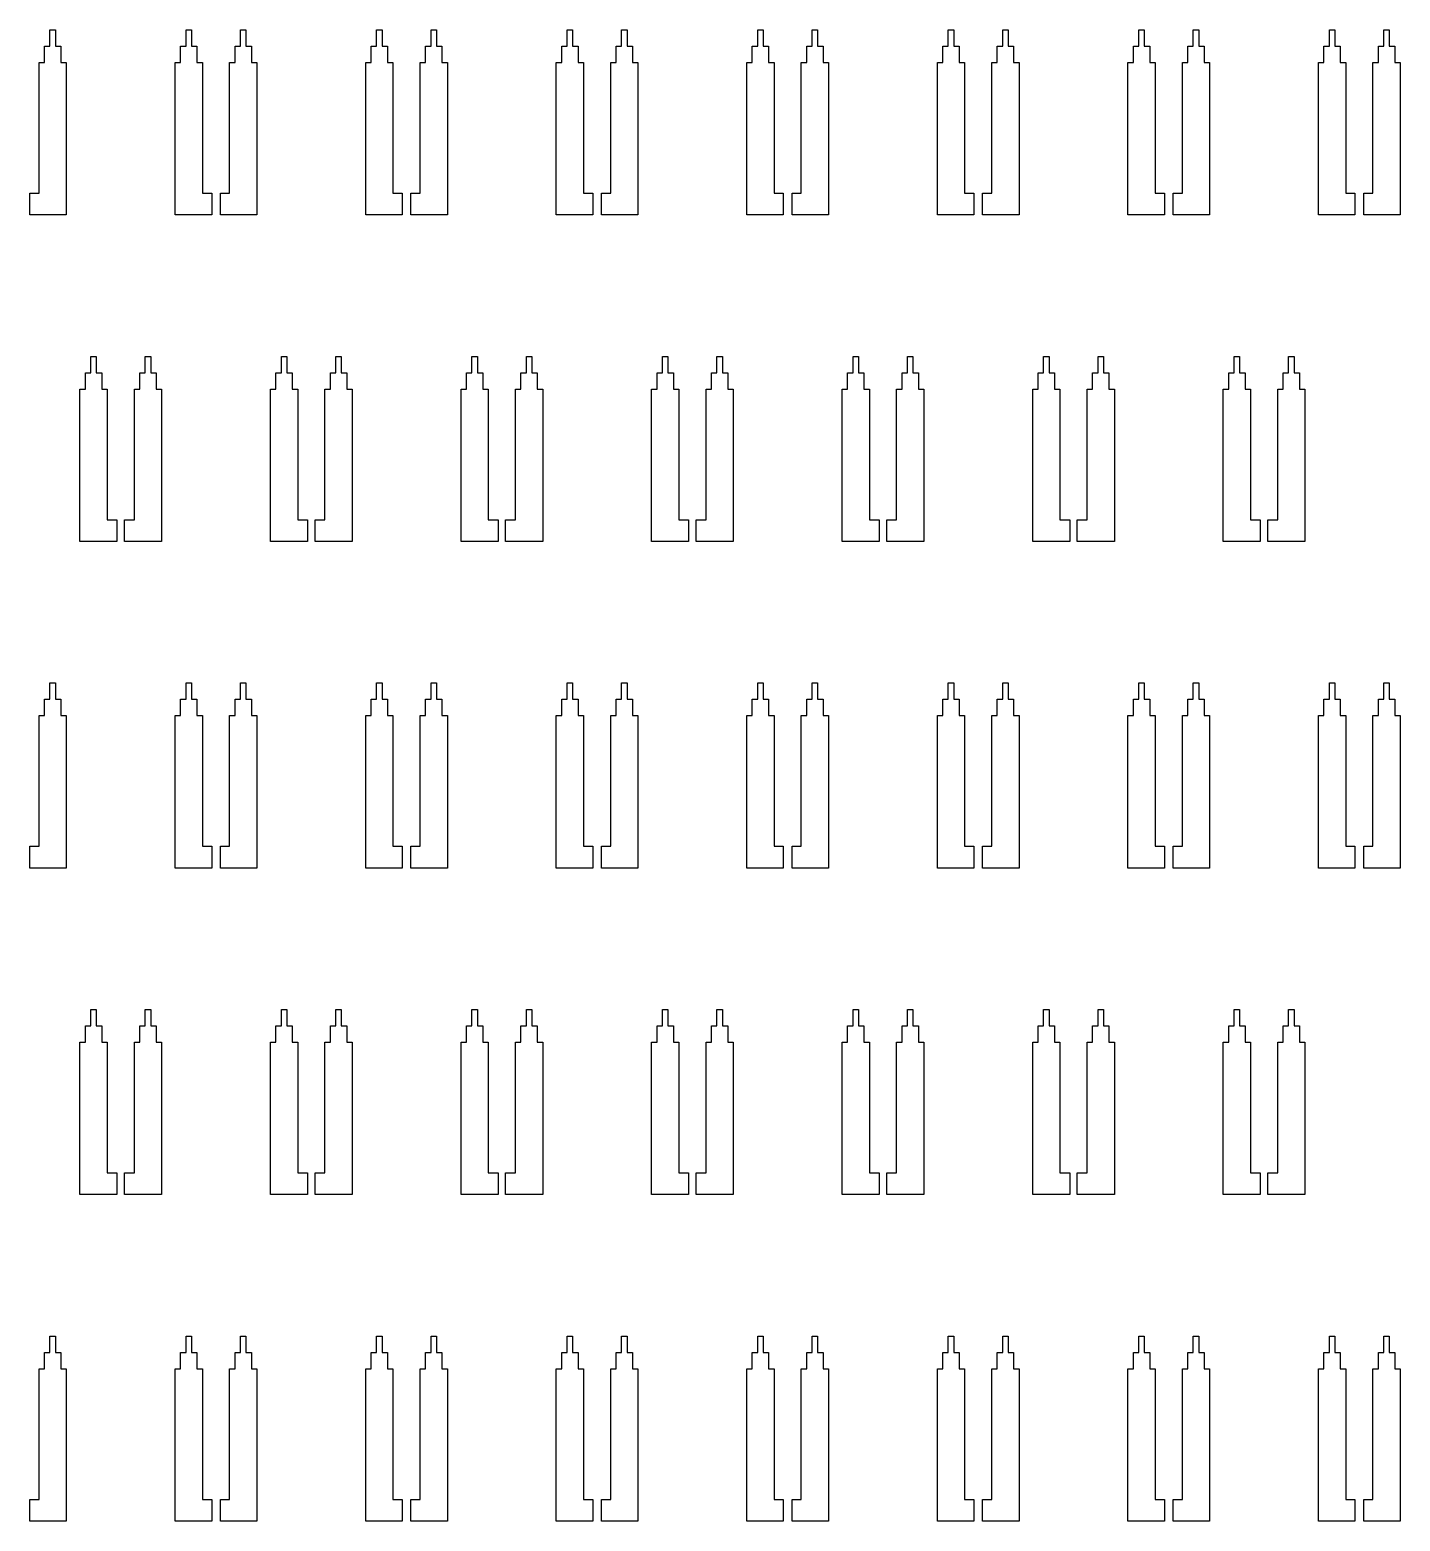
# Model space of a CAD drawing. Extents: x -38350 to 38650, y -35000 to 36000.
# Drawn here: x -19752.2 to -19500.5, y -23454 to -23180 of the extents above; entities that cross this region are included whole.
import ezdxf

# ---------------------------------------------------------------- set-up
doc = ezdxf.new("R2010")
doc.units = 0
doc.header["$MEASUREMENT"] = 0

msp = doc.modelspace()

# ---------------------------------------------------------------- linework, layer by layer
for p, q in [((-19748.5, -23183), (-19748.5, -23180)), ((-19748.5, -23180), (-19747.5, -23180)), ((-19747.5, -23180), (-19747.5, -23183)), ((-19723.5, -23183), (-19723.5, -23180)), ((-19723.5, -23180), (-19722.5, -23180)), ((-19722.5, -23180), (-19722.5, -23183)), ((-19713.5, -23183), (-19713.5, -23180)), ((-19713.5, -23180), (-19712.5, -23180)), ((-19712.5, -23180), (-19712.5, -23183)), ((-19688.5, -23183), (-19688.5, -23180)), ((-19688.5, -23180), (-19687.5, -23180)), ((-19687.5, -23180), (-19687.5, -23183)), ((-19678.5, -23183), (-19678.5, -23180)), ((-19678.5, -23180), (-19677.5, -23180)), ((-19677.5, -23180), (-19677.5, -23183)), ((-19653.5, -23183), (-19653.5, -23180)), ((-19653.5, -23180), (-19652.5, -23180)), ((-19652.5, -23180), (-19652.5, -23183)), ((-19643.5, -23183), (-19643.5, -23180)), ((-19643.5, -23180), (-19642.5, -23180)), ((-19642.5, -23180), (-19642.5, -23183)), ((-19618.5, -23183), (-19618.5, -23180)), ((-19618.5, -23180), (-19617.5, -23180)), ((-19617.5, -23180), (-19617.5, -23183)), ((-19608.5, -23183), (-19608.5, -23180)), ((-19608.5, -23180), (-19607.5, -23180)), ((-19607.5, -23180), (-19607.5, -23183)), ((-19583.5, -23183), (-19583.5, -23180)), ((-19583.5, -23180), (-19582.5, -23180)), ((-19582.5, -23180), (-19582.5, -23183)), ((-19573.5, -23183), (-19573.5, -23180)), ((-19573.5, -23180), (-19572.5, -23180)), ((-19572.5, -23180), (-19572.5, -23183)), ((-19548.5, -23183), (-19548.5, -23180)), ((-19548.5, -23180), (-19547.5, -23180)), ((-19547.5, -23180), (-19547.5, -23183)), ((-19538.5, -23183), (-19538.5, -23180)), ((-19538.5, -23180), (-19537.5, -23180)), ((-19537.5, -23180), (-19537.5, -23183)), ((-19513.5, -23183), (-19513.5, -23180)), ((-19513.5, -23180), (-19512.5, -23180)), ((-19512.5, -23180), (-19512.5, -23183)), ((-19503.5, -23183), (-19503.5, -23180)), ((-19503.5, -23180), (-19502.5, -23180)), ((-19502.5, -23180), (-19502.5, -23183)), ((-19749.5, -23186), (-19749.5, -23183)), ((-19749.5, -23183), (-19748.5, -23183)), ((-19747.5, -23183), (-19746.5, -23183)), ((-19746.5, -23183), (-19746.5, -23186)), ((-19724.5, -23186), (-19724.5, -23183)), ((-19724.5, -23183), (-19723.5, -23183)), ((-19722.5, -23183), (-19721.5, -23183)), ((-19721.5, -23183), (-19721.5, -23186)), ((-19714.5, -23186), (-19714.5, -23183)), ((-19714.5, -23183), (-19713.5, -23183)), ((-19712.5, -23183), (-19711.5, -23183)), ((-19711.5, -23183), (-19711.5, -23186)), ((-19689.5, -23186), (-19689.5, -23183)), ((-19689.5, -23183), (-19688.5, -23183)), ((-19687.5, -23183), (-19686.5, -23183)), ((-19686.5, -23183), (-19686.5, -23186)), ((-19679.5, -23186), (-19679.5, -23183)), ((-19679.5, -23183), (-19678.5, -23183)), ((-19677.5, -23183), (-19676.5, -23183)), ((-19676.5, -23183), (-19676.5, -23186)), ((-19654.5, -23186), (-19654.5, -23183)), ((-19654.5, -23183), (-19653.5, -23183)), ((-19652.5, -23183), (-19651.5, -23183)), ((-19651.5, -23183), (-19651.5, -23186)), ((-19644.5, -23186), (-19644.5, -23183)), ((-19644.5, -23183), (-19643.5, -23183)), ((-19642.5, -23183), (-19641.5, -23183)), ((-19641.5, -23183), (-19641.5, -23186)), ((-19619.5, -23186), (-19619.5, -23183)), ((-19619.5, -23183), (-19618.5, -23183)), ((-19617.5, -23183), (-19616.5, -23183)), ((-19616.5, -23183), (-19616.5, -23186)), ((-19609.5, -23186), (-19609.5, -23183)), ((-19609.5, -23183), (-19608.5, -23183)), ((-19607.5, -23183), (-19606.5, -23183)), ((-19606.5, -23183), (-19606.5, -23186)), ((-19584.5, -23186), (-19584.5, -23183)), ((-19584.5, -23183), (-19583.5, -23183)), ((-19582.5, -23183), (-19581.5, -23183)), ((-19581.5, -23183), (-19581.5, -23186)), ((-19574.5, -23186), (-19574.5, -23183)), ((-19574.5, -23183), (-19573.5, -23183)), ((-19572.5, -23183), (-19571.5, -23183)), ((-19571.5, -23183), (-19571.5, -23186)), ((-19549.5, -23186), (-19549.5, -23183)), ((-19549.5, -23183), (-19548.5, -23183)), ((-19547.5, -23183), (-19546.5, -23183)), ((-19546.5, -23183), (-19546.5, -23186)), ((-19539.5, -23186), (-19539.5, -23183)), ((-19539.5, -23183), (-19538.5, -23183)), ((-19537.5, -23183), (-19536.5, -23183)), ((-19536.5, -23183), (-19536.5, -23186)), ((-19514.5, -23186), (-19514.5, -23183)), ((-19514.5, -23183), (-19513.5, -23183)), ((-19512.5, -23183), (-19511.5, -23183)), ((-19511.5, -23183), (-19511.5, -23186)), ((-19504.5, -23186), (-19504.5, -23183)), ((-19504.5, -23183), (-19503.5, -23183)), ((-19502.5, -23183), (-19501.5, -23183)), ((-19501.5, -23183), (-19501.5, -23186)), ((-19750.5, -23210), (-19750.5, -23186)), ((-19750.5, -23186), (-19749.5, -23186)), ((-19746.5, -23186), (-19745.5, -23186)), ((-19745.5, -23186), (-19745.5, -23214)), ((-19725.5, -23214), (-19725.5, -23186)), ((-19725.5, -23186), (-19724.5, -23186)), ((-19721.5, -23186), (-19720.5, -23186)), ((-19720.5, -23186), (-19720.5, -23210)), ((-19715.5, -23210), (-19715.5, -23186)), ((-19715.5, -23186), (-19714.5, -23186)), ((-19711.5, -23186), (-19710.5, -23186)), ((-19710.5, -23186), (-19710.5, -23214)), ((-19690.5, -23214), (-19690.5, -23186)), ((-19690.5, -23186), (-19689.5, -23186)), ((-19686.5, -23186), (-19685.5, -23186)), ((-19685.5, -23186), (-19685.5, -23210)), ((-19680.5, -23210), (-19680.5, -23186)), ((-19680.5, -23186), (-19679.5, -23186)), ((-19676.5, -23186), (-19675.5, -23186)), ((-19675.5, -23186), (-19675.5, -23214)), ((-19655.5, -23214), (-19655.5, -23186)), ((-19655.5, -23186), (-19654.5, -23186)), ((-19651.5, -23186), (-19650.5, -23186)), ((-19650.5, -23186), (-19650.5, -23210)), ((-19645.5, -23210), (-19645.5, -23186)), ((-19645.5, -23186), (-19644.5, -23186)), ((-19641.5, -23186), (-19640.5, -23186)), ((-19640.5, -23186), (-19640.5, -23214)), ((-19620.5, -23214), (-19620.5, -23186)), ((-19620.5, -23186), (-19619.5, -23186)), ((-19616.5, -23186), (-19615.5, -23186)), ((-19615.5, -23186), (-19615.5, -23210)), ((-19610.5, -23210), (-19610.5, -23186)), ((-19610.5, -23186), (-19609.5, -23186)), ((-19606.5, -23186), (-19605.5, -23186)), ((-19605.5, -23186), (-19605.5, -23214)), ((-19585.5, -23214), (-19585.5, -23186)), ((-19585.5, -23186), (-19584.5, -23186)), ((-19581.5, -23186), (-19580.5, -23186)), ((-19580.5, -23186), (-19580.5, -23210)), ((-19575.5, -23210), (-19575.5, -23186)), ((-19575.5, -23186), (-19574.5, -23186)), ((-19571.5, -23186), (-19570.5, -23186)), ((-19570.5, -23186), (-19570.5, -23214)), ((-19550.5, -23214), (-19550.5, -23186)), ((-19550.5, -23186), (-19549.5, -23186)), ((-19546.5, -23186), (-19545.5, -23186)), ((-19545.5, -23186), (-19545.5, -23210)), ((-19540.5, -23210), (-19540.5, -23186)), ((-19540.5, -23186), (-19539.5, -23186)), ((-19536.5, -23186), (-19535.5, -23186)), ((-19535.5, -23186), (-19535.5, -23214)), ((-19515.5, -23214), (-19515.5, -23186)), ((-19515.5, -23186), (-19514.5, -23186)), ((-19511.5, -23186), (-19510.5, -23186)), ((-19510.5, -23186), (-19510.5, -23210)), ((-19505.5, -23210), (-19505.5, -23186)), ((-19505.5, -23186), (-19504.5, -23186)), ((-19501.5, -23186), (-19500.5, -23186)), ((-19500.5, -23186), (-19500.5, -23214)), ((-19752.2, -23214), (-19752.2, -23210)), ((-19752.2, -23210), (-19750.5, -23210)), ((-19720.5, -23210), (-19718.8, -23210)), ((-19718.8, -23210), (-19718.8, -23214)), ((-19717.2, -23214), (-19717.2, -23210)), ((-19717.2, -23210), (-19715.5, -23210)), ((-19685.5, -23210), (-19683.8, -23210)), ((-19683.8, -23210), (-19683.8, -23214)), ((-19682.2, -23214), (-19682.2, -23210)), ((-19682.2, -23210), (-19680.5, -23210)), ((-19650.5, -23210), (-19648.8, -23210)), ((-19648.8, -23210), (-19648.8, -23214)), ((-19647.2, -23214), (-19647.2, -23210)), ((-19647.2, -23210), (-19645.5, -23210)), ((-19615.5, -23210), (-19613.8, -23210)), ((-19613.8, -23210), (-19613.8, -23214)), ((-19612.2, -23214), (-19612.2, -23210)), ((-19612.2, -23210), (-19610.5, -23210)), ((-19580.5, -23210), (-19578.8, -23210)), ((-19578.8, -23210), (-19578.8, -23214)), ((-19577.2, -23214), (-19577.2, -23210)), ((-19577.2, -23210), (-19575.5, -23210)), ((-19545.5, -23210), (-19543.8, -23210)), ((-19543.8, -23210), (-19543.8, -23214)), ((-19542.2, -23214), (-19542.2, -23210)), ((-19542.2, -23210), (-19540.5, -23210)), ((-19510.5, -23210), (-19508.8, -23210)), ((-19508.8, -23210), (-19508.8, -23214)), ((-19507.2, -23214), (-19507.2, -23210)), ((-19507.2, -23210), (-19505.5, -23210)), ((-19745.5, -23214), (-19752.2, -23214)), ((-19718.8, -23214), (-19725.5, -23214)), ((-19710.5, -23214), (-19717.2, -23214)), ((-19683.8, -23214), (-19690.5, -23214)), ((-19675.5, -23214), (-19682.2, -23214)), ((-19648.8, -23214), (-19655.5, -23214)), ((-19640.5, -23214), (-19647.2, -23214)), ((-19613.8, -23214), (-19620.5, -23214)), ((-19605.5, -23214), (-19612.2, -23214)), ((-19578.8, -23214), (-19585.5, -23214)), ((-19570.5, -23214), (-19577.2, -23214)), ((-19543.8, -23214), (-19550.5, -23214)), ((-19535.5, -23214), (-19542.2, -23214)), ((-19508.8, -23214), (-19515.5, -23214)), ((-19500.5, -23214), (-19507.2, -23214)), ((-19741, -23243), (-19741, -23240)), ((-19741, -23240), (-19740, -23240)), ((-19740, -23240), (-19740, -23243)), ((-19731, -23243), (-19731, -23240)), ((-19731, -23240), (-19730, -23240)), ((-19730, -23240), (-19730, -23243)), ((-19706, -23243), (-19706, -23240)), ((-19706, -23240), (-19705, -23240)), ((-19705, -23240), (-19705, -23243)), ((-19696, -23243), (-19696, -23240)), ((-19696, -23240), (-19695, -23240)), ((-19695, -23240), (-19695, -23243)), ((-19671, -23243), (-19671, -23240)), ((-19671, -23240), (-19670, -23240)), ((-19670, -23240), (-19670, -23243)), ((-19661, -23243), (-19661, -23240)), ((-19661, -23240), (-19660, -23240)), ((-19660, -23240), (-19660, -23243)), ((-19636, -23243), (-19636, -23240)), ((-19636, -23240), (-19635, -23240)), ((-19635, -23240), (-19635, -23243)), ((-19626, -23243), (-19626, -23240)), ((-19626, -23240), (-19625, -23240)), ((-19625, -23240), (-19625, -23243)), ((-19601, -23243), (-19601, -23240)), ((-19601, -23240), (-19600, -23240)), ((-19600, -23240), (-19600, -23243)), ((-19591, -23243), (-19591, -23240)), ((-19591, -23240), (-19590, -23240)), ((-19590, -23240), (-19590, -23243)), ((-19566, -23243), (-19566, -23240)), ((-19566, -23240), (-19565, -23240)), ((-19565, -23240), (-19565, -23243)), ((-19556, -23243), (-19556, -23240)), ((-19556, -23240), (-19555, -23240)), ((-19555, -23240), (-19555, -23243)), ((-19531, -23243), (-19531, -23240)), ((-19531, -23240), (-19530, -23240)), ((-19530, -23240), (-19530, -23243)), ((-19521, -23243), (-19521, -23240)), ((-19521, -23240), (-19520, -23240)), ((-19520, -23240), (-19520, -23243)), ((-19742, -23246), (-19742, -23243)), ((-19742, -23243), (-19741, -23243)), ((-19740, -23243), (-19739, -23243)), ((-19739, -23243), (-19739, -23246)), ((-19732, -23246), (-19732, -23243)), ((-19732, -23243), (-19731, -23243)), ((-19730, -23243), (-19729, -23243)), ((-19729, -23243), (-19729, -23246)), ((-19707, -23246), (-19707, -23243)), ((-19707, -23243), (-19706, -23243)), ((-19705, -23243), (-19704, -23243)), ((-19704, -23243), (-19704, -23246)), ((-19697, -23246), (-19697, -23243)), ((-19697, -23243), (-19696, -23243)), ((-19695, -23243), (-19694, -23243)), ((-19694, -23243), (-19694, -23246)), ((-19672, -23246), (-19672, -23243)), ((-19672, -23243), (-19671, -23243)), ((-19670, -23243), (-19669, -23243)), ((-19669, -23243), (-19669, -23246)), ((-19662, -23246), (-19662, -23243)), ((-19662, -23243), (-19661, -23243)), ((-19660, -23243), (-19659, -23243)), ((-19659, -23243), (-19659, -23246)), ((-19637, -23246), (-19637, -23243)), ((-19637, -23243), (-19636, -23243)), ((-19635, -23243), (-19634, -23243)), ((-19634, -23243), (-19634, -23246)), ((-19627, -23246), (-19627, -23243)), ((-19627, -23243), (-19626, -23243)), ((-19625, -23243), (-19624, -23243)), ((-19624, -23243), (-19624, -23246)), ((-19602, -23246), (-19602, -23243)), ((-19602, -23243), (-19601, -23243)), ((-19600, -23243), (-19599, -23243)), ((-19599, -23243), (-19599, -23246)), ((-19592, -23246), (-19592, -23243)), ((-19592, -23243), (-19591, -23243)), ((-19590, -23243), (-19589, -23243)), ((-19589, -23243), (-19589, -23246)), ((-19567, -23246), (-19567, -23243)), ((-19567, -23243), (-19566, -23243)), ((-19565, -23243), (-19564, -23243)), ((-19564, -23243), (-19564, -23246)), ((-19557, -23246), (-19557, -23243)), ((-19557, -23243), (-19556, -23243)), ((-19555, -23243), (-19554, -23243)), ((-19554, -23243), (-19554, -23246)), ((-19532, -23246), (-19532, -23243)), ((-19532, -23243), (-19531, -23243)), ((-19530, -23243), (-19529, -23243)), ((-19529, -23243), (-19529, -23246)), ((-19522, -23246), (-19522, -23243)), ((-19522, -23243), (-19521, -23243)), ((-19520, -23243), (-19519, -23243)), ((-19519, -23243), (-19519, -23246)), ((-19743, -23274), (-19743, -23246)), ((-19743, -23246), (-19742, -23246)), ((-19739, -23246), (-19738, -23246)), ((-19738, -23246), (-19738, -23270)), ((-19733, -23270), (-19733, -23246)), ((-19733, -23246), (-19732, -23246)), ((-19729, -23246), (-19728, -23246)), ((-19728, -23246), (-19728, -23274)), ((-19708, -23274), (-19708, -23246)), ((-19708, -23246), (-19707, -23246)), ((-19704, -23246), (-19703, -23246)), ((-19703, -23246), (-19703, -23270)), ((-19698, -23270), (-19698, -23246)), ((-19698, -23246), (-19697, -23246)), ((-19694, -23246), (-19693, -23246)), ((-19693, -23246), (-19693, -23274)), ((-19673, -23274), (-19673, -23246)), ((-19673, -23246), (-19672, -23246)), ((-19669, -23246), (-19668, -23246)), ((-19668, -23246), (-19668, -23270)), ((-19663, -23270), (-19663, -23246)), ((-19663, -23246), (-19662, -23246)), ((-19659, -23246), (-19658, -23246)), ((-19658, -23246), (-19658, -23274)), ((-19638, -23274), (-19638, -23246)), ((-19638, -23246), (-19637, -23246)), ((-19634, -23246), (-19633, -23246)), ((-19633, -23246), (-19633, -23270)), ((-19628, -23270), (-19628, -23246)), ((-19628, -23246), (-19627, -23246)), ((-19624, -23246), (-19623, -23246)), ((-19623, -23246), (-19623, -23274)), ((-19603, -23274), (-19603, -23246)), ((-19603, -23246), (-19602, -23246)), ((-19599, -23246), (-19598, -23246)), ((-19598, -23246), (-19598, -23270)), ((-19593, -23270), (-19593, -23246)), ((-19593, -23246), (-19592, -23246)), ((-19589, -23246), (-19588, -23246)), ((-19588, -23246), (-19588, -23274)), ((-19568, -23274), (-19568, -23246)), ((-19568, -23246), (-19567, -23246)), ((-19564, -23246), (-19563, -23246)), ((-19563, -23246), (-19563, -23270)), ((-19558, -23270), (-19558, -23246)), ((-19558, -23246), (-19557, -23246)), ((-19554, -23246), (-19553, -23246)), ((-19553, -23246), (-19553, -23274)), ((-19533, -23274), (-19533, -23246)), ((-19533, -23246), (-19532, -23246)), ((-19529, -23246), (-19528, -23246)), ((-19528, -23246), (-19528, -23270)), ((-19523, -23270), (-19523, -23246)), ((-19523, -23246), (-19522, -23246)), ((-19519, -23246), (-19518, -23246)), ((-19518, -23246), (-19518, -23274)), ((-19738, -23270), (-19736.2, -23270)), ((-19736.2, -23270), (-19736.2, -23274)), ((-19734.8, -23274), (-19734.8, -23270)), ((-19734.8, -23270), (-19733, -23270)), ((-19703, -23270), (-19701.2, -23270)), ((-19701.2, -23270), (-19701.2, -23274)), ((-19699.8, -23274), (-19699.8, -23270)), ((-19699.8, -23270), (-19698, -23270)), ((-19668, -23270), (-19666.2, -23270)), ((-19666.2, -23270), (-19666.2, -23274)), ((-19664.8, -23274), (-19664.8, -23270)), ((-19664.8, -23270), (-19663, -23270)), ((-19633, -23270), (-19631.2, -23270)), ((-19631.2, -23270), (-19631.2, -23274)), ((-19629.8, -23274), (-19629.8, -23270)), ((-19629.8, -23270), (-19628, -23270)), ((-19598, -23270), (-19596.2, -23270)), ((-19596.2, -23270), (-19596.2, -23274)), ((-19594.8, -23274), (-19594.8, -23270)), ((-19594.8, -23270), (-19593, -23270)), ((-19563, -23270), (-19561.2, -23270)), ((-19561.2, -23270), (-19561.2, -23274)), ((-19559.8, -23274), (-19559.8, -23270)), ((-19559.8, -23270), (-19558, -23270)), ((-19528, -23270), (-19526.2, -23270)), ((-19526.2, -23270), (-19526.2, -23274)), ((-19524.8, -23274), (-19524.8, -23270)), ((-19524.8, -23270), (-19523, -23270)), ((-19736.2, -23274), (-19743, -23274)), ((-19728, -23274), (-19734.8, -23274)), ((-19701.2, -23274), (-19708, -23274)), ((-19693, -23274), (-19699.8, -23274)), ((-19666.2, -23274), (-19673, -23274)), ((-19658, -23274), (-19664.8, -23274)), ((-19631.2, -23274), (-19638, -23274)), ((-19623, -23274), (-19629.8, -23274)), ((-19596.2, -23274), (-19603, -23274)), ((-19588, -23274), (-19594.8, -23274)), ((-19561.2, -23274), (-19568, -23274)), ((-19553, -23274), (-19559.8, -23274)), ((-19526.2, -23274), (-19533, -23274)), ((-19518, -23274), (-19524.8, -23274)), ((-19748.5, -23303), (-19748.5, -23300)), ((-19748.5, -23300), (-19747.5, -23300)), ((-19747.5, -23300), (-19747.5, -23303)), ((-19723.5, -23303), (-19723.5, -23300)), ((-19723.5, -23300), (-19722.5, -23300)), ((-19722.5, -23300), (-19722.5, -23303)), ((-19713.5, -23303), (-19713.5, -23300)), ((-19713.5, -23300), (-19712.5, -23300)), ((-19712.5, -23300), (-19712.5, -23303)), ((-19688.5, -23303), (-19688.5, -23300)), ((-19688.5, -23300), (-19687.5, -23300)), ((-19687.5, -23300), (-19687.5, -23303)), ((-19678.5, -23303), (-19678.5, -23300)), ((-19678.5, -23300), (-19677.5, -23300)), ((-19677.5, -23300), (-19677.5, -23303)), ((-19653.5, -23303), (-19653.5, -23300)), ((-19653.5, -23300), (-19652.5, -23300)), ((-19652.5, -23300), (-19652.5, -23303)), ((-19643.5, -23303), (-19643.5, -23300)), ((-19643.5, -23300), (-19642.5, -23300)), ((-19642.5, -23300), (-19642.5, -23303)), ((-19618.5, -23303), (-19618.5, -23300)), ((-19618.5, -23300), (-19617.5, -23300)), ((-19617.5, -23300), (-19617.5, -23303)), ((-19608.5, -23303), (-19608.5, -23300)), ((-19608.5, -23300), (-19607.5, -23300)), ((-19607.5, -23300), (-19607.5, -23303)), ((-19583.5, -23303), (-19583.5, -23300)), ((-19583.5, -23300), (-19582.5, -23300)), ((-19582.5, -23300), (-19582.5, -23303)), ((-19573.5, -23303), (-19573.5, -23300)), ((-19573.5, -23300), (-19572.5, -23300)), ((-19572.5, -23300), (-19572.5, -23303)), ((-19548.5, -23303), (-19548.5, -23300)), ((-19548.5, -23300), (-19547.5, -23300)), ((-19547.5, -23300), (-19547.5, -23303)), ((-19538.5, -23303), (-19538.5, -23300)), ((-19538.5, -23300), (-19537.5, -23300)), ((-19537.5, -23300), (-19537.5, -23303)), ((-19513.5, -23303), (-19513.5, -23300)), ((-19513.5, -23300), (-19512.5, -23300)), ((-19512.5, -23300), (-19512.5, -23303)), ((-19503.5, -23303), (-19503.5, -23300)), ((-19503.5, -23300), (-19502.5, -23300)), ((-19502.5, -23300), (-19502.5, -23303)), ((-19749.5, -23306), (-19749.5, -23303)), ((-19749.5, -23303), (-19748.5, -23303)), ((-19747.5, -23303), (-19746.5, -23303)), ((-19746.5, -23303), (-19746.5, -23306)), ((-19724.5, -23306), (-19724.5, -23303)), ((-19724.5, -23303), (-19723.5, -23303)), ((-19722.5, -23303), (-19721.5, -23303)), ((-19721.5, -23303), (-19721.5, -23306)), ((-19714.5, -23306), (-19714.5, -23303)), ((-19714.5, -23303), (-19713.5, -23303)), ((-19712.5, -23303), (-19711.5, -23303)), ((-19711.5, -23303), (-19711.5, -23306)), ((-19689.5, -23306), (-19689.5, -23303)), ((-19689.5, -23303), (-19688.5, -23303)), ((-19687.5, -23303), (-19686.5, -23303)), ((-19686.5, -23303), (-19686.5, -23306)), ((-19679.5, -23306), (-19679.5, -23303)), ((-19679.5, -23303), (-19678.5, -23303)), ((-19677.5, -23303), (-19676.5, -23303)), ((-19676.5, -23303), (-19676.5, -23306)), ((-19654.5, -23306), (-19654.5, -23303)), ((-19654.5, -23303), (-19653.5, -23303)), ((-19652.5, -23303), (-19651.5, -23303)), ((-19651.5, -23303), (-19651.5, -23306)), ((-19644.5, -23306), (-19644.5, -23303)), ((-19644.5, -23303), (-19643.5, -23303)), ((-19642.5, -23303), (-19641.5, -23303)), ((-19641.5, -23303), (-19641.5, -23306)), ((-19619.5, -23306), (-19619.5, -23303)), ((-19619.5, -23303), (-19618.5, -23303)), ((-19617.5, -23303), (-19616.5, -23303)), ((-19616.5, -23303), (-19616.5, -23306)), ((-19609.5, -23306), (-19609.5, -23303)), ((-19609.5, -23303), (-19608.5, -23303)), ((-19607.5, -23303), (-19606.5, -23303)), ((-19606.5, -23303), (-19606.5, -23306)), ((-19584.5, -23306), (-19584.5, -23303)), ((-19584.5, -23303), (-19583.5, -23303)), ((-19582.5, -23303), (-19581.5, -23303)), ((-19581.5, -23303), (-19581.5, -23306)), ((-19574.5, -23306), (-19574.5, -23303)), ((-19574.5, -23303), (-19573.5, -23303)), ((-19572.5, -23303), (-19571.5, -23303)), ((-19571.5, -23303), (-19571.5, -23306)), ((-19549.5, -23306), (-19549.5, -23303)), ((-19549.5, -23303), (-19548.5, -23303)), ((-19547.5, -23303), (-19546.5, -23303)), ((-19546.5, -23303), (-19546.5, -23306)), ((-19539.5, -23306), (-19539.5, -23303)), ((-19539.5, -23303), (-19538.5, -23303)), ((-19537.5, -23303), (-19536.5, -23303)), ((-19536.5, -23303), (-19536.5, -23306)), ((-19514.5, -23306), (-19514.5, -23303)), ((-19514.5, -23303), (-19513.5, -23303)), ((-19512.5, -23303), (-19511.5, -23303)), ((-19511.5, -23303), (-19511.5, -23306)), ((-19504.5, -23306), (-19504.5, -23303)), ((-19504.5, -23303), (-19503.5, -23303)), ((-19502.5, -23303), (-19501.5, -23303)), ((-19501.5, -23303), (-19501.5, -23306)), ((-19750.5, -23330), (-19750.5, -23306)), ((-19750.5, -23306), (-19749.5, -23306)), ((-19746.5, -23306), (-19745.5, -23306)), ((-19745.5, -23306), (-19745.5, -23334)), ((-19725.5, -23334), (-19725.5, -23306)), ((-19725.5, -23306), (-19724.5, -23306)), ((-19721.5, -23306), (-19720.5, -23306)), ((-19720.5, -23306), (-19720.5, -23330)), ((-19715.5, -23330), (-19715.5, -23306)), ((-19715.5, -23306), (-19714.5, -23306)), ((-19711.5, -23306), (-19710.5, -23306)), ((-19710.5, -23306), (-19710.5, -23334)), ((-19690.5, -23334), (-19690.5, -23306)), ((-19690.5, -23306), (-19689.5, -23306)), ((-19686.5, -23306), (-19685.5, -23306)), ((-19685.5, -23306), (-19685.5, -23330)), ((-19680.5, -23330), (-19680.5, -23306)), ((-19680.5, -23306), (-19679.5, -23306)), ((-19676.5, -23306), (-19675.5, -23306)), ((-19675.5, -23306), (-19675.5, -23334)), ((-19655.5, -23334), (-19655.5, -23306)), ((-19655.5, -23306), (-19654.5, -23306)), ((-19651.5, -23306), (-19650.5, -23306)), ((-19650.5, -23306), (-19650.5, -23330)), ((-19645.5, -23330), (-19645.5, -23306)), ((-19645.5, -23306), (-19644.5, -23306)), ((-19641.5, -23306), (-19640.5, -23306)), ((-19640.5, -23306), (-19640.5, -23334)), ((-19620.5, -23334), (-19620.5, -23306)), ((-19620.5, -23306), (-19619.5, -23306)), ((-19616.5, -23306), (-19615.5, -23306)), ((-19615.5, -23306), (-19615.5, -23330)), ((-19610.5, -23330), (-19610.5, -23306)), ((-19610.5, -23306), (-19609.5, -23306)), ((-19606.5, -23306), (-19605.5, -23306)), ((-19605.5, -23306), (-19605.5, -23334)), ((-19585.5, -23334), (-19585.5, -23306)), ((-19585.5, -23306), (-19584.5, -23306)), ((-19581.5, -23306), (-19580.5, -23306)), ((-19580.5, -23306), (-19580.5, -23330)), ((-19575.5, -23330), (-19575.5, -23306)), ((-19575.5, -23306), (-19574.5, -23306)), ((-19571.5, -23306), (-19570.5, -23306)), ((-19570.5, -23306), (-19570.5, -23334)), ((-19550.5, -23334), (-19550.5, -23306)), ((-19550.5, -23306), (-19549.5, -23306)), ((-19546.5, -23306), (-19545.5, -23306)), ((-19545.5, -23306), (-19545.5, -23330)), ((-19540.5, -23330), (-19540.5, -23306)), ((-19540.5, -23306), (-19539.5, -23306)), ((-19536.5, -23306), (-19535.5, -23306)), ((-19535.5, -23306), (-19535.5, -23334)), ((-19515.5, -23334), (-19515.5, -23306)), ((-19515.5, -23306), (-19514.5, -23306)), ((-19511.5, -23306), (-19510.5, -23306)), ((-19510.5, -23306), (-19510.5, -23330)), ((-19505.5, -23330), (-19505.5, -23306)), ((-19505.5, -23306), (-19504.5, -23306)), ((-19501.5, -23306), (-19500.5, -23306)), ((-19500.5, -23306), (-19500.5, -23334)), ((-19752.2, -23334), (-19752.2, -23330)), ((-19752.2, -23330), (-19750.5, -23330)), ((-19720.5, -23330), (-19718.8, -23330)), ((-19718.8, -23330), (-19718.8, -23334)), ((-19717.2, -23334), (-19717.2, -23330)), ((-19717.2, -23330), (-19715.5, -23330)), ((-19685.5, -23330), (-19683.8, -23330)), ((-19683.8, -23330), (-19683.8, -23334)), ((-19682.2, -23334), (-19682.2, -23330)), ((-19682.2, -23330), (-19680.5, -23330)), ((-19650.5, -23330), (-19648.8, -23330)), ((-19648.8, -23330), (-19648.8, -23334)), ((-19647.2, -23334), (-19647.2, -23330)), ((-19647.2, -23330), (-19645.5, -23330)), ((-19615.5, -23330), (-19613.8, -23330)), ((-19613.8, -23330), (-19613.8, -23334)), ((-19612.2, -23334), (-19612.2, -23330)), ((-19612.2, -23330), (-19610.5, -23330)), ((-19580.5, -23330), (-19578.8, -23330)), ((-19578.8, -23330), (-19578.8, -23334)), ((-19577.2, -23334), (-19577.2, -23330)), ((-19577.2, -23330), (-19575.5, -23330)), ((-19545.5, -23330), (-19543.8, -23330)), ((-19543.8, -23330), (-19543.8, -23334)), ((-19542.2, -23334), (-19542.2, -23330)), ((-19542.2, -23330), (-19540.5, -23330)), ((-19510.5, -23330), (-19508.8, -23330)), ((-19508.8, -23330), (-19508.8, -23334)), ((-19507.2, -23334), (-19507.2, -23330)), ((-19507.2, -23330), (-19505.5, -23330)), ((-19745.5, -23334), (-19752.2, -23334)), ((-19718.8, -23334), (-19725.5, -23334)), ((-19710.5, -23334), (-19717.2, -23334)), ((-19683.8, -23334), (-19690.5, -23334)), ((-19675.5, -23334), (-19682.2, -23334)), ((-19648.8, -23334), (-19655.5, -23334)), ((-19640.5, -23334), (-19647.2, -23334)), ((-19613.8, -23334), (-19620.5, -23334)), ((-19605.5, -23334), (-19612.2, -23334)), ((-19578.8, -23334), (-19585.5, -23334)), ((-19570.5, -23334), (-19577.2, -23334)), ((-19543.8, -23334), (-19550.5, -23334)), ((-19535.5, -23334), (-19542.2, -23334)), ((-19508.8, -23334), (-19515.5, -23334)), ((-19500.5, -23334), (-19507.2, -23334)), ((-19741, -23363), (-19741, -23360)), ((-19741, -23360), (-19740, -23360)), ((-19740, -23360), (-19740, -23363)), ((-19731, -23363), (-19731, -23360)), ((-19731, -23360), (-19730, -23360)), ((-19730, -23360), (-19730, -23363)), ((-19706, -23363), (-19706, -23360)), ((-19706, -23360), (-19705, -23360)), ((-19705, -23360), (-19705, -23363)), ((-19696, -23363), (-19696, -23360)), ((-19696, -23360), (-19695, -23360)), ((-19695, -23360), (-19695, -23363)), ((-19671, -23363), (-19671, -23360)), ((-19671, -23360), (-19670, -23360)), ((-19670, -23360), (-19670, -23363)), ((-19661, -23363), (-19661, -23360)), ((-19661, -23360), (-19660, -23360)), ((-19660, -23360), (-19660, -23363)), ((-19636, -23363), (-19636, -23360)), ((-19636, -23360), (-19635, -23360)), ((-19635, -23360), (-19635, -23363)), ((-19626, -23363), (-19626, -23360)), ((-19626, -23360), (-19625, -23360)), ((-19625, -23360), (-19625, -23363)), ((-19601, -23363), (-19601, -23360)), ((-19601, -23360), (-19600, -23360)), ((-19600, -23360), (-19600, -23363)), ((-19591, -23363), (-19591, -23360)), ((-19591, -23360), (-19590, -23360)), ((-19590, -23360), (-19590, -23363)), ((-19566, -23363), (-19566, -23360)), ((-19566, -23360), (-19565, -23360)), ((-19565, -23360), (-19565, -23363)), ((-19556, -23363), (-19556, -23360)), ((-19556, -23360), (-19555, -23360)), ((-19555, -23360), (-19555, -23363)), ((-19531, -23363), (-19531, -23360)), ((-19531, -23360), (-19530, -23360)), ((-19530, -23360), (-19530, -23363)), ((-19521, -23363), (-19521, -23360)), ((-19521, -23360), (-19520, -23360)), ((-19520, -23360), (-19520, -23363)), ((-19742, -23366), (-19742, -23363)), ((-19742, -23363), (-19741, -23363)), ((-19740, -23363), (-19739, -23363)), ((-19739, -23363), (-19739, -23366)), ((-19732, -23366), (-19732, -23363)), ((-19732, -23363), (-19731, -23363)), ((-19730, -23363), (-19729, -23363)), ((-19729, -23363), (-19729, -23366)), ((-19707, -23366), (-19707, -23363)), ((-19707, -23363), (-19706, -23363)), ((-19705, -23363), (-19704, -23363)), ((-19704, -23363), (-19704, -23366)), ((-19697, -23366), (-19697, -23363)), ((-19697, -23363), (-19696, -23363)), ((-19695, -23363), (-19694, -23363)), ((-19694, -23363), (-19694, -23366)), ((-19672, -23366), (-19672, -23363)), ((-19672, -23363), (-19671, -23363)), ((-19670, -23363), (-19669, -23363)), ((-19669, -23363), (-19669, -23366)), ((-19662, -23366), (-19662, -23363)), ((-19662, -23363), (-19661, -23363)), ((-19660, -23363), (-19659, -23363)), ((-19659, -23363), (-19659, -23366)), ((-19637, -23366), (-19637, -23363)), ((-19637, -23363), (-19636, -23363)), ((-19635, -23363), (-19634, -23363)), ((-19634, -23363), (-19634, -23366)), ((-19627, -23366), (-19627, -23363)), ((-19627, -23363), (-19626, -23363)), ((-19625, -23363), (-19624, -23363)), ((-19624, -23363), (-19624, -23366)), ((-19602, -23366), (-19602, -23363)), ((-19602, -23363), (-19601, -23363)), ((-19600, -23363), (-19599, -23363)), ((-19599, -23363), (-19599, -23366)), ((-19592, -23366), (-19592, -23363)), ((-19592, -23363), (-19591, -23363)), ((-19590, -23363), (-19589, -23363)), ((-19589, -23363), (-19589, -23366)), ((-19567, -23366), (-19567, -23363)), ((-19567, -23363), (-19566, -23363)), ((-19565, -23363), (-19564, -23363)), ((-19564, -23363), (-19564, -23366)), ((-19557, -23366), (-19557, -23363)), ((-19557, -23363), (-19556, -23363)), ((-19555, -23363), (-19554, -23363)), ((-19554, -23363), (-19554, -23366)), ((-19532, -23366), (-19532, -23363)), ((-19532, -23363), (-19531, -23363)), ((-19530, -23363), (-19529, -23363)), ((-19529, -23363), (-19529, -23366)), ((-19522, -23366), (-19522, -23363)), ((-19522, -23363), (-19521, -23363)), ((-19520, -23363), (-19519, -23363)), ((-19519, -23363), (-19519, -23366)), ((-19743, -23394), (-19743, -23366)), ((-19743, -23366), (-19742, -23366)), ((-19739, -23366), (-19738, -23366)), ((-19738, -23366), (-19738, -23390)), ((-19733, -23390), (-19733, -23366)), ((-19733, -23366), (-19732, -23366)), ((-19729, -23366), (-19728, -23366)), ((-19728, -23366), (-19728, -23394)), ((-19708, -23394), (-19708, -23366)), ((-19708, -23366), (-19707, -23366)), ((-19704, -23366), (-19703, -23366)), ((-19703, -23366), (-19703, -23390)), ((-19698, -23390), (-19698, -23366)), ((-19698, -23366), (-19697, -23366)), ((-19694, -23366), (-19693, -23366)), ((-19693, -23366), (-19693, -23394)), ((-19673, -23394), (-19673, -23366)), ((-19673, -23366), (-19672, -23366)), ((-19669, -23366), (-19668, -23366)), ((-19668, -23366), (-19668, -23390)), ((-19663, -23390), (-19663, -23366)), ((-19663, -23366), (-19662, -23366)), ((-19659, -23366), (-19658, -23366)), ((-19658, -23366), (-19658, -23394)), ((-19638, -23394), (-19638, -23366)), ((-19638, -23366), (-19637, -23366)), ((-19634, -23366), (-19633, -23366)), ((-19633, -23366), (-19633, -23390)), ((-19628, -23390), (-19628, -23366)), ((-19628, -23366), (-19627, -23366)), ((-19624, -23366), (-19623, -23366)), ((-19623, -23366), (-19623, -23394)), ((-19603, -23394), (-19603, -23366)), ((-19603, -23366), (-19602, -23366)), ((-19599, -23366), (-19598, -23366)), ((-19598, -23366), (-19598, -23390)), ((-19593, -23390), (-19593, -23366)), ((-19593, -23366), (-19592, -23366)), ((-19589, -23366), (-19588, -23366)), ((-19588, -23366), (-19588, -23394)), ((-19568, -23394), (-19568, -23366)), ((-19568, -23366), (-19567, -23366)), ((-19564, -23366), (-19563, -23366)), ((-19563, -23366), (-19563, -23390)), ((-19558, -23390), (-19558, -23366)), ((-19558, -23366), (-19557, -23366)), ((-19554, -23366), (-19553, -23366)), ((-19553, -23366), (-19553, -23394)), ((-19533, -23394), (-19533, -23366)), ((-19533, -23366), (-19532, -23366)), ((-19529, -23366), (-19528, -23366)), ((-19528, -23366), (-19528, -23390)), ((-19523, -23390), (-19523, -23366)), ((-19523, -23366), (-19522, -23366)), ((-19519, -23366), (-19518, -23366)), ((-19518, -23366), (-19518, -23394)), ((-19738, -23390), (-19736.2, -23390)), ((-19736.2, -23390), (-19736.2, -23394)), ((-19734.8, -23394), (-19734.8, -23390)), ((-19734.8, -23390), (-19733, -23390)), ((-19703, -23390), (-19701.2, -23390)), ((-19701.2, -23390), (-19701.2, -23394)), ((-19699.8, -23394), (-19699.8, -23390)), ((-19699.8, -23390), (-19698, -23390)), ((-19668, -23390), (-19666.2, -23390)), ((-19666.2, -23390), (-19666.2, -23394)), ((-19664.8, -23394), (-19664.8, -23390)), ((-19664.8, -23390), (-19663, -23390)), ((-19633, -23390), (-19631.2, -23390)), ((-19631.2, -23390), (-19631.2, -23394)), ((-19629.8, -23394), (-19629.8, -23390)), ((-19629.8, -23390), (-19628, -23390)), ((-19598, -23390), (-19596.2, -23390)), ((-19596.2, -23390), (-19596.2, -23394)), ((-19594.8, -23394), (-19594.8, -23390)), ((-19594.8, -23390), (-19593, -23390)), ((-19563, -23390), (-19561.2, -23390)), ((-19561.2, -23390), (-19561.2, -23394)), ((-19559.8, -23394), (-19559.8, -23390)), ((-19559.8, -23390), (-19558, -23390)), ((-19528, -23390), (-19526.2, -23390)), ((-19526.2, -23390), (-19526.2, -23394)), ((-19524.8, -23394), (-19524.8, -23390)), ((-19524.8, -23390), (-19523, -23390)), ((-19736.2, -23394), (-19743, -23394)), ((-19728, -23394), (-19734.8, -23394)), ((-19701.2, -23394), (-19708, -23394)), ((-19693, -23394), (-19699.8, -23394)), ((-19666.2, -23394), (-19673, -23394)), ((-19658, -23394), (-19664.8, -23394)), ((-19631.2, -23394), (-19638, -23394)), ((-19623, -23394), (-19629.8, -23394)), ((-19596.2, -23394), (-19603, -23394)), ((-19588, -23394), (-19594.8, -23394)), ((-19561.2, -23394), (-19568, -23394)), ((-19553, -23394), (-19559.8, -23394)), ((-19526.2, -23394), (-19533, -23394)), ((-19518, -23394), (-19524.8, -23394)), ((-19748.5, -23423), (-19748.5, -23420)), ((-19748.5, -23420), (-19747.5, -23420)), ((-19747.5, -23420), (-19747.5, -23423)), ((-19723.5, -23423), (-19723.5, -23420)), ((-19723.5, -23420), (-19722.5, -23420)), ((-19722.5, -23420), (-19722.5, -23423)), ((-19713.5, -23423), (-19713.5, -23420)), ((-19713.5, -23420), (-19712.5, -23420)), ((-19712.5, -23420), (-19712.5, -23423)), ((-19688.5, -23423), (-19688.5, -23420)), ((-19688.5, -23420), (-19687.5, -23420)), ((-19687.5, -23420), (-19687.5, -23423)), ((-19678.5, -23423), (-19678.5, -23420)), ((-19678.5, -23420), (-19677.5, -23420)), ((-19677.5, -23420), (-19677.5, -23423)), ((-19653.5, -23423), (-19653.5, -23420)), ((-19653.5, -23420), (-19652.5, -23420)), ((-19652.5, -23420), (-19652.5, -23423)), ((-19643.5, -23423), (-19643.5, -23420)), ((-19643.5, -23420), (-19642.5, -23420)), ((-19642.5, -23420), (-19642.5, -23423)), ((-19618.5, -23423), (-19618.5, -23420)), ((-19618.5, -23420), (-19617.5, -23420)), ((-19617.5, -23420), (-19617.5, -23423)), ((-19608.5, -23423), (-19608.5, -23420)), ((-19608.5, -23420), (-19607.5, -23420)), ((-19607.5, -23420), (-19607.5, -23423)), ((-19583.5, -23423), (-19583.5, -23420)), ((-19583.5, -23420), (-19582.5, -23420)), ((-19582.5, -23420), (-19582.5, -23423)), ((-19573.5, -23423), (-19573.5, -23420)), ((-19573.5, -23420), (-19572.5, -23420)), ((-19572.5, -23420), (-19572.5, -23423)), ((-19548.5, -23423), (-19548.5, -23420)), ((-19548.5, -23420), (-19547.5, -23420)), ((-19547.5, -23420), (-19547.5, -23423)), ((-19538.5, -23423), (-19538.5, -23420)), ((-19538.5, -23420), (-19537.5, -23420)), ((-19537.5, -23420), (-19537.5, -23423)), ((-19513.5, -23423), (-19513.5, -23420)), ((-19513.5, -23420), (-19512.5, -23420)), ((-19512.5, -23420), (-19512.5, -23423)), ((-19503.5, -23423), (-19503.5, -23420)), ((-19503.5, -23420), (-19502.5, -23420)), ((-19502.5, -23420), (-19502.5, -23423)), ((-19749.5, -23426), (-19749.5, -23423)), ((-19749.5, -23423), (-19748.5, -23423)), ((-19747.5, -23423), (-19746.5, -23423)), ((-19746.5, -23423), (-19746.5, -23426)), ((-19724.5, -23426), (-19724.5, -23423)), ((-19724.5, -23423), (-19723.5, -23423)), ((-19722.5, -23423), (-19721.5, -23423)), ((-19721.5, -23423), (-19721.5, -23426)), ((-19714.5, -23426), (-19714.5, -23423)), ((-19714.5, -23423), (-19713.5, -23423)), ((-19712.5, -23423), (-19711.5, -23423)), ((-19711.5, -23423), (-19711.5, -23426)), ((-19689.5, -23426), (-19689.5, -23423)), ((-19689.5, -23423), (-19688.5, -23423)), ((-19687.5, -23423), (-19686.5, -23423)), ((-19686.5, -23423), (-19686.5, -23426)), ((-19679.5, -23426), (-19679.5, -23423)), ((-19679.5, -23423), (-19678.5, -23423)), ((-19677.5, -23423), (-19676.5, -23423)), ((-19676.5, -23423), (-19676.5, -23426)), ((-19654.5, -23426), (-19654.5, -23423)), ((-19654.5, -23423), (-19653.5, -23423)), ((-19652.5, -23423), (-19651.5, -23423)), ((-19651.5, -23423), (-19651.5, -23426)), ((-19644.5, -23426), (-19644.5, -23423)), ((-19644.5, -23423), (-19643.5, -23423)), ((-19642.5, -23423), (-19641.5, -23423)), ((-19641.5, -23423), (-19641.5, -23426)), ((-19619.5, -23426), (-19619.5, -23423)), ((-19619.5, -23423), (-19618.5, -23423)), ((-19617.5, -23423), (-19616.5, -23423)), ((-19616.5, -23423), (-19616.5, -23426)), ((-19609.5, -23426), (-19609.5, -23423)), ((-19609.5, -23423), (-19608.5, -23423)), ((-19607.5, -23423), (-19606.5, -23423)), ((-19606.5, -23423), (-19606.5, -23426)), ((-19584.5, -23426), (-19584.5, -23423)), ((-19584.5, -23423), (-19583.5, -23423)), ((-19582.5, -23423), (-19581.5, -23423)), ((-19581.5, -23423), (-19581.5, -23426)), ((-19574.5, -23426), (-19574.5, -23423)), ((-19574.5, -23423), (-19573.5, -23423)), ((-19572.5, -23423), (-19571.5, -23423)), ((-19571.5, -23423), (-19571.5, -23426)), ((-19549.5, -23426), (-19549.5, -23423)), ((-19549.5, -23423), (-19548.5, -23423)), ((-19547.5, -23423), (-19546.5, -23423)), ((-19546.5, -23423), (-19546.5, -23426)), ((-19539.5, -23426), (-19539.5, -23423)), ((-19539.5, -23423), (-19538.5, -23423)), ((-19537.5, -23423), (-19536.5, -23423)), ((-19536.5, -23423), (-19536.5, -23426)), ((-19514.5, -23426), (-19514.5, -23423)), ((-19514.5, -23423), (-19513.5, -23423)), ((-19512.5, -23423), (-19511.5, -23423)), ((-19511.5, -23423), (-19511.5, -23426)), ((-19504.5, -23426), (-19504.5, -23423)), ((-19504.5, -23423), (-19503.5, -23423)), ((-19502.5, -23423), (-19501.5, -23423)), ((-19501.5, -23423), (-19501.5, -23426)), ((-19750.5, -23450), (-19750.5, -23426)), ((-19750.5, -23426), (-19749.5, -23426)), ((-19746.5, -23426), (-19745.5, -23426)), ((-19745.5, -23426), (-19745.5, -23454)), ((-19725.5, -23454), (-19725.5, -23426)), ((-19725.5, -23426), (-19724.5, -23426)), ((-19721.5, -23426), (-19720.5, -23426)), ((-19720.5, -23426), (-19720.5, -23450)), ((-19715.5, -23450), (-19715.5, -23426)), ((-19715.5, -23426), (-19714.5, -23426)), ((-19711.5, -23426), (-19710.5, -23426)), ((-19710.5, -23426), (-19710.5, -23454)), ((-19690.5, -23454), (-19690.5, -23426)), ((-19690.5, -23426), (-19689.5, -23426)), ((-19686.5, -23426), (-19685.5, -23426)), ((-19685.5, -23426), (-19685.5, -23450)), ((-19680.5, -23450), (-19680.5, -23426)), ((-19680.5, -23426), (-19679.5, -23426)), ((-19676.5, -23426), (-19675.5, -23426)), ((-19675.5, -23426), (-19675.5, -23454)), ((-19655.5, -23454), (-19655.5, -23426)), ((-19655.5, -23426), (-19654.5, -23426)), ((-19651.5, -23426), (-19650.5, -23426)), ((-19650.5, -23426), (-19650.5, -23450)), ((-19645.5, -23450), (-19645.5, -23426)), ((-19645.5, -23426), (-19644.5, -23426)), ((-19641.5, -23426), (-19640.5, -23426)), ((-19640.5, -23426), (-19640.5, -23454)), ((-19620.5, -23454), (-19620.5, -23426)), ((-19620.5, -23426), (-19619.5, -23426)), ((-19616.5, -23426), (-19615.5, -23426)), ((-19615.5, -23426), (-19615.5, -23450)), ((-19610.5, -23450), (-19610.5, -23426)), ((-19610.5, -23426), (-19609.5, -23426)), ((-19606.5, -23426), (-19605.5, -23426)), ((-19605.5, -23426), (-19605.5, -23454)), ((-19585.5, -23454), (-19585.5, -23426)), ((-19585.5, -23426), (-19584.5, -23426)), ((-19581.5, -23426), (-19580.5, -23426)), ((-19580.5, -23426), (-19580.5, -23450)), ((-19575.5, -23450), (-19575.5, -23426)), ((-19575.5, -23426), (-19574.5, -23426)), ((-19571.5, -23426), (-19570.5, -23426)), ((-19570.5, -23426), (-19570.5, -23454)), ((-19550.5, -23454), (-19550.5, -23426)), ((-19550.5, -23426), (-19549.5, -23426)), ((-19546.5, -23426), (-19545.5, -23426)), ((-19545.5, -23426), (-19545.5, -23450)), ((-19540.5, -23450), (-19540.5, -23426)), ((-19540.5, -23426), (-19539.5, -23426)), ((-19536.5, -23426), (-19535.5, -23426)), ((-19535.5, -23426), (-19535.5, -23454)), ((-19515.5, -23454), (-19515.5, -23426)), ((-19515.5, -23426), (-19514.5, -23426)), ((-19511.5, -23426), (-19510.5, -23426)), ((-19510.5, -23426), (-19510.5, -23450)), ((-19505.5, -23450), (-19505.5, -23426)), ((-19505.5, -23426), (-19504.5, -23426)), ((-19501.5, -23426), (-19500.5, -23426)), ((-19500.5, -23426), (-19500.5, -23454)), ((-19752.2, -23454), (-19752.2, -23450)), ((-19752.2, -23450), (-19750.5, -23450)), ((-19720.5, -23450), (-19718.8, -23450)), ((-19718.8, -23450), (-19718.8, -23454)), ((-19717.2, -23454), (-19717.2, -23450)), ((-19717.2, -23450), (-19715.5, -23450)), ((-19685.5, -23450), (-19683.8, -23450)), ((-19683.8, -23450), (-19683.8, -23454)), ((-19682.2, -23454), (-19682.2, -23450)), ((-19682.2, -23450), (-19680.5, -23450)), ((-19650.5, -23450), (-19648.8, -23450)), ((-19648.8, -23450), (-19648.8, -23454)), ((-19647.2, -23454), (-19647.2, -23450)), ((-19647.2, -23450), (-19645.5, -23450)), ((-19615.5, -23450), (-19613.8, -23450)), ((-19613.8, -23450), (-19613.8, -23454)), ((-19612.2, -23454), (-19612.2, -23450)), ((-19612.2, -23450), (-19610.5, -23450)), ((-19580.5, -23450), (-19578.8, -23450)), ((-19578.8, -23450), (-19578.8, -23454)), ((-19577.2, -23454), (-19577.2, -23450)), ((-19577.2, -23450), (-19575.5, -23450)), ((-19545.5, -23450), (-19543.8, -23450)), ((-19543.8, -23450), (-19543.8, -23454)), ((-19542.2, -23454), (-19542.2, -23450)), ((-19542.2, -23450), (-19540.5, -23450)), ((-19510.5, -23450), (-19508.8, -23450)), ((-19508.8, -23450), (-19508.8, -23454)), ((-19507.2, -23454), (-19507.2, -23450)), ((-19507.2, -23450), (-19505.5, -23450)), ((-19745.5, -23454), (-19752.2, -23454)), ((-19718.8, -23454), (-19725.5, -23454)), ((-19710.5, -23454), (-19717.2, -23454)), ((-19683.8, -23454), (-19690.5, -23454)), ((-19675.5, -23454), (-19682.2, -23454)), ((-19648.8, -23454), (-19655.5, -23454)), ((-19640.5, -23454), (-19647.2, -23454)), ((-19613.8, -23454), (-19620.5, -23454)), ((-19605.5, -23454), (-19612.2, -23454)), ((-19578.8, -23454), (-19585.5, -23454)), ((-19570.5, -23454), (-19577.2, -23454)), ((-19543.8, -23454), (-19550.5, -23454)), ((-19535.5, -23454), (-19542.2, -23454)), ((-19508.8, -23454), (-19515.5, -23454)), ((-19500.5, -23454), (-19507.2, -23454))]:
    msp.add_line(p, q)

doc.saveas('drawing.dxf')
